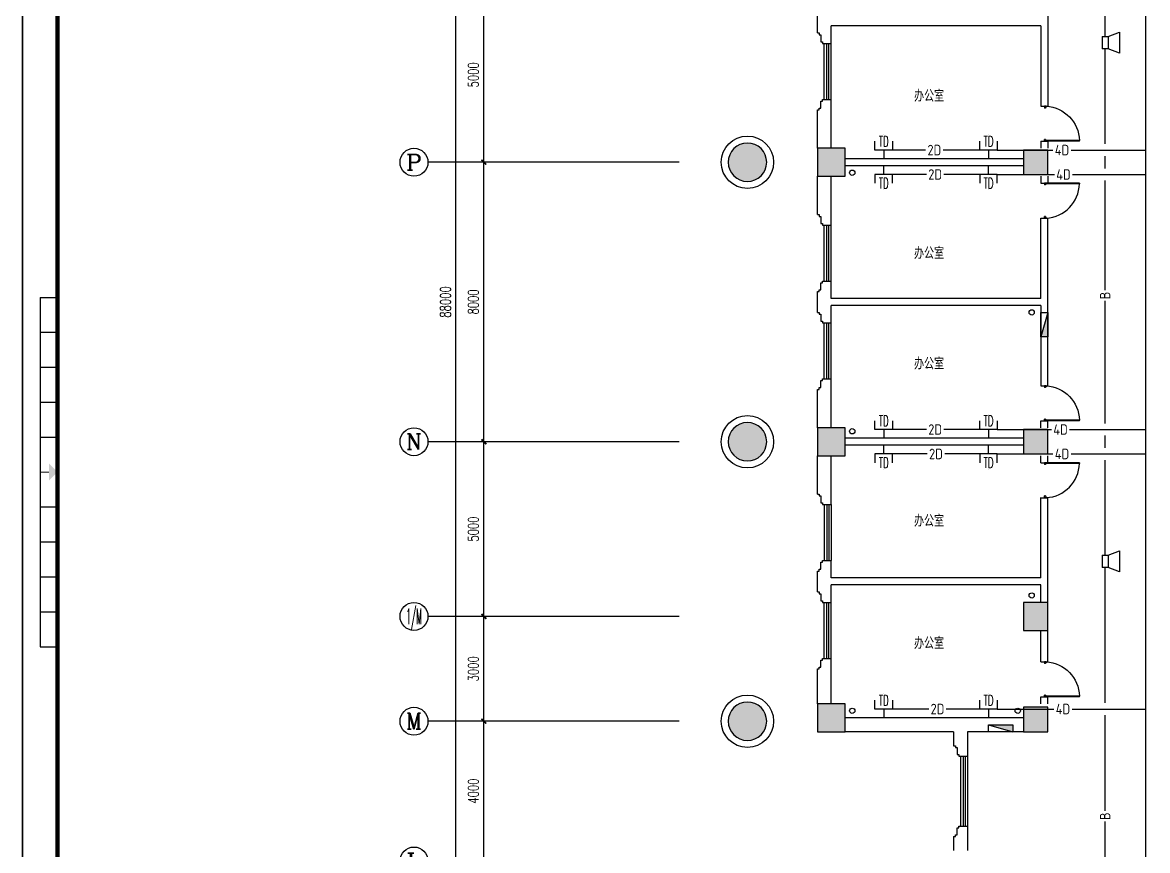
# Model space of a CAD drawing. Extents: x 190999 to 834799, y -200814 to 215286.
# Drawn here: x 750699 to 782899, y -33296 to -9596 of the extents above; entities that cross this region are included whole.
import ezdxf
from ezdxf.enums import TextEntityAlignment as Align

# ---------------------------------------------------------------- set-up
doc = ezdxf.new("R2010")
doc.units = 0
doc.header["$LTSCALE"] = 1000
doc.header["$MEASUREMENT"] = 0
for name, color, linetype in [('00-EQUIP', 3, 'Continuous'), ('00-SIG_TEXT', 7, 'Continuous'), ('00-WIRE-4', 6, 'Continuous'), ('A-墙线', 2, 'Continuous'), ('A-外包装修', 250, 'Continuous'), ('A-外窗', 145, 'Continuous'), ('A-门', 167, 'Continuous'), ('AXIS', 3, 'Continuous'), ('AXIS_TEXT', 7, 'Continuous'), ('COLUMN', 2, 'Continuous'), ('EQUIP_消火栓', 6, 'Continuous'), ('PUB_HATCH', 250, 'Continuous'), ('图框', 189, 'Continuous'), ('房间名称', 7, 'Continuous'), ('桥架', 1, 'Continuous'), ('雨水管', 3, 'Continuous')]:
    doc.layers.add(name, color=color, linetype=linetype)
doc.styles.add('-GBCBIGGBENOR', font='GBENOR.shx', dxfattribs={"bigfont": 'GBCBIG.shx'})
doc.styles.add('_COMPLEX', font='COMPLEX.shx', dxfattribs={"width": 0.5})
doc.styles.add('_TCH_AXIS', font='COMPLEX', dxfattribs={"bigfont": 'GBCBIG'})
doc.styles.add('_TCH_DIM', font='SIMPLEX', dxfattribs={"bigfont": 'GBCBIG'})
doc.styles.add('COMPLEX', font='COMPLEX')
doc.styles.add('DIM_FONT', font='SIMPLEX', dxfattribs={"width": 0.7, "bigfont": 'GBCBIG'})
doc.styles.get("Standard").update_dxf_attribs({"font": 'simhei.ttf'})
doc.dimstyles.new('DIMN', dxfattribs={"dimtxt": 300, "dimasz": 100, "dimexe": 250, "dimexo": 300, "dimgap": 150, "dimtad": 1, "dimdec": 0, "dimzin": 0, "dimdsep": 46, "dimtxsty": 'DIM_FONT', "dimblk": 'ARCHTICK', "dimcen": 0.09, "dimclrt": 7, "dimazin": 2, "dimtfac": 1, "dimtdec": 0, "dimtix": 1, "dimtmove": 2, "dimatfit": 3, "dimfxl": 0, "dimtolj": 1, "dimtzin": 0, "dimarcsym": 0})

# ---------------------------------------------------------------- blocks, each defined once
blk = doc.blocks.new('TJAD_TK_A0')
at = {"layer": '图框'}
for p, q in [((2162, 399.3), (973, 399.3)), ((1517.5, -436.65), (1517.5, -431.65)), ((1527.5, -436.65), (1527.5, -431.65)), ((1537.5, -436.65), (1537.5, -431.65)), ((1547.5, -436.65), (1547.5, -431.65)), ((1557.5, -436.65), (1557.5, -431.65)), ((1577.5, -436.65), (1577.5, -431.65)), ((1587.5, -436.65), (1587.5, -431.65)), ((1597.5, -436.65), (1597.5, -431.65)), ((1607.5, -436.65), (1607.5, -431.65)), ((1617.5, -436.65), (1617.5, -431.65)), ((1517.5, -436.65), (1617.5, -436.65)), ((973, -441.7), (2162, -441.7))]:
    blk.add_line(p, q, dxfattribs=at)
at = {"layer": '图框', "const_width": 1.2}
blk.add_lwpolyline([(2152, -431.7), (2152, 389.3), (998, 389.3), (998, -431.7)], close=True, dxfattribs=at)
at = {"layer": '图框', "const_width": 0.3}
blk.add_lwpolyline([(1567.5, -434.15), (1567.5, -436.65)], dxfattribs=at)
at = {"layer": '图框'}
blk.add_solid([(1570, -434.15), (1565, -434.15), (1567.5, -431.65)], dxfattribs=at)
blk = doc.blocks.new('$TwtSys$00000434')
for p, q in [((-0.5, 0.5), (-0.5, -0.5)), ((-0.5, -0.5), (0.5, 0.5)), ((0.5, 0.5), (-0.5, 0.5)), ((0.5, -0.5), (0.5, 0.5)), ((-0.5, -0.5), (0.5, -0.5))]:
    blk.add_line(p, q)
blk.add_solid([(0.5, -0.5), (0.5, 0.5), (-0.5, -0.5)])
blk = doc.blocks.new('m1000')
at = {"layer": 'A-墙线'}
for p, q in [((0, 0), (0, 200)), ((1000, 0), (1000, 200))]:
    blk.add_line(p, q, dxfattribs=at)
at = {"layer": 'A-门'}
for p, q in [((0, 1100), (0, 100)), ((0, 1100), (20, 1100)), ((20, 1100), (20, 150)), ((0, 150), (30, 150)), ((0, 100), (50, 100)), ((30, 150), (30, 130)), ((30, 130), (50, 130)), ((50, 130), (50, 100)), ((950, 130), (950, 100)), ((970, 130), (950, 130)), ((1000, 100), (950, 100)), ((970, 150), (970, 130)), ((1000, 150), (970, 150)), ((1000, 150), (1000, 100))]:
    blk.add_line(p, q, dxfattribs=at)
blk.add_arc((0, 100), 1000, 2.866, 88.854, dxfattribs=at)
blk = doc.blocks.new('_ArchTick')
at = {"const_width": 0.5}
blk.add_lwpolyline([(-0.7, -0.7), (0.7, 0.7)], dxfattribs=at)
blk = doc.blocks.new('*D754')
at = {"layer": 'AXIS', "color": 0, "lineweight": -2}
for p, q in [((764699, -29596), (763654, -29596)), ((763904, -33596), (763904, -29596)), ((764699, -33596), (763654, -33596))]:
    blk.add_line(p, q, dxfattribs=at)
at = {"layer": 'Defpoints', "color": 0}
for p in [(763904, -29596), (764999, -29596), (764999, -33596)]:
    blk.add_point(p, dxfattribs=at)
at = {"layer": 'AXIS', "color": 0, "lineweight": -2, "xscale": 100, "yscale": 100, "zscale": 100}
for p, rotation in [((763904, -29596), 90), ((763904, -33596), 270)]:
    blk.add_blockref('_ArchTick', p, dxfattribs=dict(at, rotation=rotation))
at = {"layer": 'AXIS', "color": 7, "insert": (763604, -31596), "char_height": 300, "attachment_point": 5, "rotation": 90, "style": 'DIM_FONT'}
blk.add_mtext('\\A1;4000', dxfattribs=at)
blk = doc.blocks.new('*D755')
at = {"layer": 'AXIS', "color": 0, "lineweight": -2}
for p, q in [((764699, -26596), (763654, -26596)), ((763904, -29596), (763904, -26596)), ((764699, -29596), (763654, -29596))]:
    blk.add_line(p, q, dxfattribs=at)
at = {"layer": 'Defpoints', "color": 0}
for p in [(763904, -26596), (764999, -26596), (764999, -29596)]:
    blk.add_point(p, dxfattribs=at)
at = {"layer": 'AXIS', "color": 0, "lineweight": -2, "xscale": 100, "yscale": 100, "zscale": 100}
for p, rotation in [((763904, -26596), 90), ((763904, -29596), 270)]:
    blk.add_blockref('_ArchTick', p, dxfattribs=dict(at, rotation=rotation))
at = {"layer": 'AXIS', "color": 7, "insert": (763604, -28096), "char_height": 300, "attachment_point": 5, "rotation": 90, "style": 'DIM_FONT'}
blk.add_mtext('\\A1;3000', dxfattribs=at)
blk = doc.blocks.new('*D756')
at = {"layer": 'AXIS', "color": 0, "lineweight": -2}
for p, q in [((764699, -21596), (763654, -21596)), ((763904, -26596), (763904, -21596)), ((764699, -26596), (763654, -26596))]:
    blk.add_line(p, q, dxfattribs=at)
at = {"layer": 'Defpoints', "color": 0}
for p in [(763904, -21596), (764999, -21596), (764999, -26596)]:
    blk.add_point(p, dxfattribs=at)
at = {"layer": 'AXIS', "color": 0, "lineweight": -2, "xscale": 100, "yscale": 100, "zscale": 100}
for p, rotation in [((763904, -21596), 90), ((763904, -26596), 270)]:
    blk.add_blockref('_ArchTick', p, dxfattribs=dict(at, rotation=rotation))
at = {"layer": 'AXIS', "color": 7, "insert": (763604, -24096), "char_height": 300, "attachment_point": 5, "rotation": 90, "style": 'DIM_FONT'}
blk.add_mtext('\\A1;5000', dxfattribs=at)
blk = doc.blocks.new('*D757')
at = {"layer": 'AXIS', "color": 0, "lineweight": -2}
for p, q in [((764699, -13596), (763654, -13596)), ((763904, -21596), (763904, -13596)), ((764699, -21596), (763654, -21596))]:
    blk.add_line(p, q, dxfattribs=at)
at = {"layer": 'Defpoints', "color": 0}
for p in [(763904, -13596), (764999, -13596), (764999, -21596)]:
    blk.add_point(p, dxfattribs=at)
at = {"layer": 'AXIS', "color": 0, "lineweight": -2, "xscale": 100, "yscale": 100, "zscale": 100}
for p, rotation in [((763904, -13596), 90), ((763904, -21596), 270)]:
    blk.add_blockref('_ArchTick', p, dxfattribs=dict(at, rotation=rotation))
at = {"layer": 'AXIS', "color": 7, "insert": (763604, -17596), "char_height": 300, "attachment_point": 5, "rotation": 90, "style": 'DIM_FONT'}
blk.add_mtext('\\A1;8000', dxfattribs=at)
blk = doc.blocks.new('*D758')
at = {"layer": 'AXIS', "color": 0, "lineweight": -2}
for p, q in [((764699, -8596), (763654, -8596)), ((763904, -13596), (763904, -8596)), ((764699, -13596), (763654, -13596))]:
    blk.add_line(p, q, dxfattribs=at)
at = {"layer": 'Defpoints', "color": 0}
for p in [(763904, -8596), (764999, -8596), (764999, -13596)]:
    blk.add_point(p, dxfattribs=at)
at = {"layer": 'AXIS', "color": 0, "lineweight": -2, "xscale": 100, "yscale": 100, "zscale": 100}
for p, rotation in [((763904, -8596), 90), ((763904, -13596), 270)]:
    blk.add_blockref('_ArchTick', p, dxfattribs=dict(at, rotation=rotation))
at = {"layer": 'AXIS', "color": 7, "insert": (763604, -11096), "char_height": 300, "attachment_point": 5, "rotation": 90, "style": 'DIM_FONT'}
blk.add_mtext('\\A1;5000', dxfattribs=at)
blk = doc.blocks.new('*D771')
at = {"layer": 'AXIS', "color": 0, "lineweight": -2}
for p, q in [((764699, 26404), (762854, 26404)), ((763104, -61596), (763104, 26404)), ((764699, -61596), (762854, -61596))]:
    blk.add_line(p, q, dxfattribs=at)
at = {"layer": 'Defpoints', "color": 0}
for p in [(763104, 26404), (764999, 26404), (764999, -61596)]:
    blk.add_point(p, dxfattribs=at)
at = {"layer": 'AXIS', "color": 0, "lineweight": -2, "xscale": 100, "yscale": 100, "zscale": 100}
for p, rotation in [((763104, 26404), 90), ((763104, -61596), 270)]:
    blk.add_blockref('_ArchTick', p, dxfattribs=dict(at, rotation=rotation))
at = {"layer": 'AXIS', "color": 7, "insert": (762804, -17596), "char_height": 300, "attachment_point": 5, "rotation": 90, "style": 'DIM_FONT'}
blk.add_mtext('\\A1;88000', dxfattribs=at)
blk = doc.blocks.new('_AXISO')
blk.add_circle((0, 0), 0.5)
at = {"layer": 'AXIS_TEXT', "style": 'COMPLEX', "width": 1.041667}
blk.add_attdef('A', text='', height=0.56, dxfattribs=at).set_placement((-0.25, -0.28), (0.25, -0.28), align=Align.FIT)
blk = doc.blocks.new('_LINKPT1')
at = {"color": 0}
blk.add_line((0, 0), (0, 0), dxfattribs=at)
blk = doc.blocks.new('IO37IMB6')
for p, q in [((-0.5, 0.499), (-0.5, 0.999)), ((0.5, 0.999), (0.5, 0.499)), ((0.5, 0.499), (-0.5, 0.499)), ((0, 0.5), (0, 0))]:
    blk.add_line(p, q)
at = {"xscale": 0.002, "yscale": 0.002, "zscale": 0.002}
for p in [(0, 1.384), (-0.5, 0.499), (0, 0), (0.5, 0.499)]:
    blk.add_blockref('_LINKPT1', p, dxfattribs=at)
at = {"style": '_COMPLEX', "width": 0.6, "flags": 8}
blk.add_attdef('$TEXT$', text='', height=0.6, dxfattribs=at).set_placement((0, 1), align=Align.MIDDLE_CENTER)
at = {"flags": 9}
blk.add_attdef('A', (0, 0), '', height=0.00002, dxfattribs=at)
blk = doc.blocks.new('OS28WV87')
for p, q in [((0, 0.35), (0, -0.35)), ((0, 0.35), (0.35, 0.35)), ((0.35, 0.35), (1, 0.6)), ((0.35, 0.35), (0.35, -0.35)), ((1, 0.6), (1, -0.6)), ((0.35, -0.35), (0, -0.35)), ((1, -0.6), (0.35, -0.35))]:
    blk.add_line(p, q)
at = {"xscale": 0.002, "yscale": 0.002, "zscale": 0.002}
for p in [(0, 0), (0.175, 0.35), (1, 0), (0.175, -0.35)]:
    blk.add_blockref('_LINKPT1', p, dxfattribs=at)
at = {"flags": 9}
blk.add_attdef('A', (0, 0), '', height=0.00002, dxfattribs=at)

msp = doc.modelspace()

# ---------------------------------------------------------------- hatches: boundary and pattern name
at = {"layer": 'PUB_HATCH'}
for points in [[(770898.5, -13596.3, 1), (771998.5, -13596.3, 1)], [(774248.5, -13996.3), (774248.5, -13196.3), (773448.5, -13196.3), (773448.5, -13996.3)], [(780048.5, -13946.3), (780048.5, -13246.3), (779348.5, -13246.3), (779348.5, -13946.3)], [(770898.5, -21596.3, 1), (771998.5, -21596.3, 1)], [(774248.5, -21196.3), (773448.5, -21196.3), (773448.5, -21996.3), (774248.5, -21996.3)], [(780048.5, -21246.3), (779348.5, -21246.3), (779348.5, -21946.3), (780048.5, -21946.3)], [(780048.5, -26196.3), (779348.5, -26196.3), (779348.5, -26996.3), (780048.5, -26996.3)], [(770898.5, -29596.3, 1), (771998.5, -29596.3, 1)], [(774248.5, -29096.3), (773448.5, -29096.3), (773448.5, -29896.3), (774248.5, -29896.3)], [(780048.5, -29196.3), (779348.5, -29196.3), (779348.5, -29896.3), (780048.5, -29896.3)]]:
    msp.add_hatch(color=256, dxfattribs=at).paths.add_polyline_path(points)

# ---------------------------------------------------------------- linework, layer by layer
at = {"layer": '00-WIRE-4'}
for p, q in [((781686, -9996.3), (781686, -6120.8)), ((781686, -13071.8), (781686, -10346.3)), ((776547.2, -13246.8), (775598.5, -13246.8)), ((778098.5, -13246.8), (777047.7, -13246.8)), ((778598.5, -13246.8), (780191.8, -13246.8)), ((780711.1, -13246.8), (782848.5, -13246.8)), ((781686, -13770.8), (781686, -13421.8)), ((776571, -13945.8), (775598.5, -13945.8)), ((778098.5, -13945.8), (777071.6, -13945.8)), ((778598.5, -13945.8), (780233.8, -13945.8)), ((780753, -13945.8), (782848.5, -13945.8)), ((781686, -17257.5), (781686, -14120.8)), ((781686, -21071.8), (781686, -17562.5)), ((776570.9, -21246.8), (775598.5, -21246.8)), ((778098.5, -21246.8), (777071.5, -21246.8)), ((778598.5, -21246.8), (780149.9, -21246.8)), ((780669.1, -21246.8), (782848.5, -21246.8)), ((781686, -21770.8), (781686, -21421.8)), ((776594.8, -21945.8), (775598.5, -21945.8)), ((778098.5, -21945.8), (777095.4, -21945.8)), ((778598.5, -21945.8), (780191.8, -21945.8)), ((780711.1, -21945.8), (782848.5, -21945.8)), ((781686, -24846.3), (781686, -22120.8)), ((781686, -29071.8), (781686, -25196.3)), ((776637.2, -29246.8), (775598.5, -29246.8)), ((778098.5, -29246.8), (777137.8, -29246.8)), ((778598.5, -29246.8), (780219.2, -29246.8)), ((780738.4, -29246.8), (782848.5, -29246.8)), ((781686, -32161.2), (781686, -29421.8)), ((781686, -39696.3), (781686, -32466.2))]:
    msp.add_line(p, q, dxfattribs=at)
at = {"layer": 'A-墙线'}
for p, q in [((780048.5, -8996.3), (780048.5, -11994.3)), ((773448.5, -9896.3), (773448.5, -9296.3)), ((773448.5, -9896.3), (773498.5, -9896.3)), ((773498.5, -9896.3), (773498.5, -9946.3)), ((773498.5, -9946.3), (773548.5, -9946.3)), ((773548.5, -9946.3), (773548.5, -10146.3)), ((773848.5, -10196.3), (773848.5, -9696.3)), ((779848.5, -9696.3), (773848.5, -9696.3)), ((779848.5, -9696.3), (779848.5, -11994.3)), ((773548.5, -10146.3), (773598.5, -10146.3)), ((773598.5, -10146.3), (773598.5, -10196.3)), ((773598.5, -10196.3), (773848.5, -10196.3)), ((773548.5, -11846.3), (773598.5, -11846.3)), ((773548.5, -12046.3), (773548.5, -11846.3)), ((773598.5, -11846.3), (773598.5, -11796.3)), ((773598.5, -11796.3), (773848.5, -11796.3)), ((773848.5, -13196.3), (773848.5, -11796.3)), ((773448.5, -13196.3), (773448.5, -12096.3)), ((773448.5, -12096.3), (773498.5, -12096.3)), ((773498.5, -12046.3), (773548.5, -12046.3)), ((773498.5, -12096.3), (773498.5, -12046.3)), ((779848.5, -12996.3), (779848.5, -13196.3)), ((780048.5, -12996.3), (780048.5, -13196.3)), ((779348.5, -13496.3), (774248.5, -13496.3)), ((779348.5, -13696.3), (774248.5, -13696.3)), ((773448.5, -15096.3), (773448.5, -13996.3)), ((773848.5, -15396.3), (773848.5, -13996.3)), ((779848.5, -13996.3), (779848.5, -14196.3)), ((780048.5, -13996.3), (780048.5, -14196.3)), ((773448.5, -15096.3), (773498.5, -15096.3)), ((773498.5, -15096.3), (773498.5, -15146.3)), ((773498.5, -15146.3), (773548.5, -15146.3)), ((773548.5, -15146.3), (773548.5, -15346.3)), ((773548.5, -15346.3), (773598.5, -15346.3)), ((773598.5, -15346.3), (773598.5, -15396.3)), ((773598.5, -15396.3), (773848.5, -15396.3)), ((779848.5, -17496.3), (779848.5, -15196.3)), ((780048.5, -19996.3), (780048.5, -15196.3)), ((773548.5, -17046.3), (773598.5, -17046.3)), ((773548.5, -17246.3), (773548.5, -17046.3)), ((773598.5, -17046.3), (773598.5, -16996.3)), ((773598.5, -16996.3), (773848.5, -16996.3)), ((773848.5, -17496.3), (773848.5, -16996.3)), ((773448.5, -17896.3), (773448.5, -17296.3)), ((773448.5, -17296.3), (773498.5, -17296.3)), ((773498.5, -17246.3), (773548.5, -17246.3)), ((773498.5, -17296.3), (773498.5, -17246.3)), ((779848.5, -17496.3), (773848.5, -17496.3)), ((773848.5, -18196.3), (773848.5, -17696.3)), ((779848.5, -17696.3), (773848.5, -17696.3)), ((779848.5, -17696.3), (779848.5, -19996.3)), ((773448.5, -17896.3), (773498.5, -17896.3)), ((773498.5, -17896.3), (773498.5, -17946.3)), ((773498.5, -17946.3), (773548.5, -17946.3)), ((773548.5, -17946.3), (773548.5, -18146.3)), ((773548.5, -18146.3), (773598.5, -18146.3)), ((773598.5, -18146.3), (773598.5, -18196.3)), ((773598.5, -18196.3), (773848.5, -18196.3)), ((773548.5, -19846.3), (773598.5, -19846.3)), ((773548.5, -20046.3), (773548.5, -19846.3)), ((773598.5, -19846.3), (773598.5, -19796.3)), ((773598.5, -19796.3), (773848.5, -19796.3)), ((773848.5, -21196.3), (773848.5, -19796.3)), ((773448.5, -21196.3), (773448.5, -20096.3)), ((773448.5, -20096.3), (773498.5, -20096.3)), ((773498.5, -20046.3), (773548.5, -20046.3)), ((773498.5, -20096.3), (773498.5, -20046.3)), ((779848.5, -21196.3), (779848.5, -20996.3)), ((780048.5, -21196.3), (780048.5, -20996.3)), ((779348.5, -21496.3), (774248.5, -21496.3)), ((779348.5, -21696.3), (774248.5, -21696.3)), ((773448.5, -23096.3), (773448.5, -21996.3)), ((773848.5, -23396.3), (773848.5, -21996.3)), ((779848.5, -22196.3), (779848.5, -21996.3)), ((780048.5, -22196.3), (780048.5, -21996.3)), ((773448.5, -23096.3), (773498.5, -23096.3)), ((773498.5, -23096.3), (773498.5, -23146.3)), ((773498.5, -23146.3), (773548.5, -23146.3)), ((773548.5, -23146.3), (773548.5, -23346.3)), ((773548.5, -23346.3), (773598.5, -23346.3)), ((773598.5, -23346.3), (773598.5, -23396.3)), ((773598.5, -23396.3), (773848.5, -23396.3)), ((779848.5, -25496.3), (779848.5, -23196.3)), ((780048.5, -26196.3), (780048.5, -23196.3)), ((773548.5, -25046.3), (773598.5, -25046.3)), ((773548.5, -25246.3), (773548.5, -25046.3)), ((773598.5, -25046.3), (773598.5, -24996.3)), ((773598.5, -24996.3), (773848.5, -24996.3)), ((773848.5, -25496.3), (773848.5, -24996.3)), ((773448.5, -25896.3), (773448.5, -25296.3)), ((773448.5, -25296.3), (773498.5, -25296.3)), ((773498.5, -25246.3), (773548.5, -25246.3)), ((773498.5, -25296.3), (773498.5, -25246.3)), ((779848.5, -25496.3), (773848.5, -25496.3)), ((773848.5, -26196.3), (773848.5, -25696.3)), ((779848.5, -25696.3), (773848.5, -25696.3)), ((779848.5, -26196.3), (779848.5, -25696.3)), ((773448.5, -25896.3), (773498.5, -25896.3)), ((773498.5, -25896.3), (773498.5, -25946.3)), ((773498.5, -25946.3), (773548.5, -25946.3)), ((773548.5, -25946.3), (773548.5, -26146.3)), ((773548.5, -26146.3), (773598.5, -26146.3)), ((773598.5, -26146.3), (773598.5, -26196.3)), ((773598.5, -26196.3), (773848.5, -26196.3)), ((779848.5, -27896.3), (779848.5, -26996.3)), ((780048.5, -27896.3), (780048.5, -26996.3)), ((773548.5, -27846.3), (773598.5, -27846.3)), ((773548.5, -28046.3), (773548.5, -27846.3)), ((773598.5, -27846.3), (773598.5, -27796.3)), ((773598.5, -27796.3), (773848.5, -27796.3)), ((773848.5, -29096.3), (773848.5, -27796.3)), ((773448.5, -29096.3), (773448.5, -28096.3)), ((773448.5, -28096.3), (773498.5, -28096.3)), ((773498.5, -28046.3), (773548.5, -28046.3)), ((773498.5, -28096.3), (773498.5, -28046.3)), ((779848.5, -29096.3), (779848.5, -28896.3)), ((780048.5, -29096.3), (780048.5, -28896.3)), ((779348.5, -29496.3), (774248.5, -29496.3)), ((777348.5, -29896.3), (774248.5, -29896.3)), ((777348.5, -29896.3), (777348.5, -30296.3)), ((779348.5, -29896.3), (777748.5, -29896.3)), ((777748.5, -29896.3), (777748.5, -30596.3)), ((777348.5, -30296.3), (777398.5, -30296.3)), ((777398.5, -30296.3), (777398.5, -30346.3)), ((777398.5, -30346.3), (777448.5, -30346.3)), ((777448.5, -30346.3), (777448.5, -30546.3)), ((777448.5, -30546.3), (777498.5, -30546.3)), ((777498.5, -30546.3), (777498.5, -30596.3)), ((777498.5, -30596.3), (777748.5, -30596.3)), ((777448.5, -32646.3), (777498.5, -32646.3)), ((777448.5, -32846.3), (777448.5, -32646.3)), ((777498.5, -32646.3), (777498.5, -32596.3)), ((777498.5, -32596.3), (777748.5, -32596.3)), ((777748.5, -32596.3), (777748.5, -33296.3)), ((777348.5, -32896.3), (777398.5, -32896.3)), ((777348.5, -32896.3), (777348.5, -33296.3)), ((777398.5, -32846.3), (777448.5, -32846.3)), ((777398.5, -32896.3), (777398.5, -32846.3))]:
    msp.add_line(p, q, dxfattribs=at)
at = {"layer": 'A-外包装修'}
for centre in [(771448.5, -13596.3), (771448.5, -21596.3), (771448.5, -29596.3)]:
    msp.add_circle(centre, 750, dxfattribs=at)
at = {"layer": 'A-外窗'}
for p, q in [((773648.5, -11796.3), (773648.5, -10196.3)), ((773718.5, -11796.3), (773718.5, -10196.3)), ((773778.5, -11796.3), (773778.5, -10196.3)), ((773848.5, -11796.3), (773848.5, -10196.3)), ((773648.5, -16996.3), (773648.5, -15396.3)), ((773718.5, -16996.3), (773718.5, -15396.3)), ((773778.5, -16996.3), (773778.5, -15396.3)), ((773848.5, -16996.3), (773848.5, -15396.3)), ((773648.5, -19796.3), (773648.5, -18196.3)), ((773718.5, -19796.3), (773718.5, -18196.3)), ((773778.5, -19796.3), (773778.5, -18196.3)), ((773848.5, -19796.3), (773848.5, -18196.3)), ((773648.5, -23396.3), (773648.5, -24996.3)), ((773718.5, -23396.3), (773718.5, -24996.3)), ((773778.5, -23396.3), (773778.5, -24996.3)), ((773848.5, -23396.3), (773848.5, -24996.3)), ((773648.5, -27796.3), (773648.5, -26196.3)), ((773718.5, -27796.3), (773718.5, -26196.3)), ((773778.5, -27796.3), (773778.5, -26196.3)), ((773848.5, -27796.3), (773848.5, -26196.3)), ((777548.5, -30596.3), (777548.5, -32596.3)), ((777618.5, -30596.3), (777618.5, -32596.3)), ((777678.5, -30596.3), (777678.5, -32596.3)), ((777748.5, -30596.3), (777748.5, -32596.3))]:
    msp.add_line(p, q, dxfattribs=at)
at = {"layer": 'AXIS'}
for p, q in [((769498.5, -13596.3), (762304.1, -13596.3)), ((769498.5, -21596.3), (762304.1, -21596.3)), ((769498.5, -26596.3), (762304.1, -26596.3)), ((769498.5, -29596.3), (762304.1, -29596.3))]:
    msp.add_line(p, q, dxfattribs=at)
at = {"layer": 'COLUMN'}
for p, q in [((774248.5, -13196.3), (773448.5, -13196.3)), ((773448.5, -13196.3), (773448.5, -13996.3)), ((774248.5, -13996.3), (774248.5, -13196.3)), ((780048.5, -13246.3), (779348.5, -13246.3)), ((779348.5, -13246.3), (779348.5, -13946.3)), ((780048.5, -13946.3), (780048.5, -13246.3)), ((773448.5, -13996.3), (774248.5, -13996.3)), ((779348.5, -13946.3), (780048.5, -13946.3)), ((774248.5, -21196.3), (773448.5, -21196.3)), ((773448.5, -21196.3), (773448.5, -21996.3)), ((774248.5, -21996.3), (774248.5, -21196.3)), ((780048.5, -21246.3), (779348.5, -21246.3)), ((779348.5, -21246.3), (779348.5, -21946.3)), ((780048.5, -21946.3), (780048.5, -21246.3)), ((773448.5, -21996.3), (774248.5, -21996.3)), ((779348.5, -21946.3), (780048.5, -21946.3)), ((780048.5, -26196.3), (779348.5, -26196.3)), ((779348.5, -26196.3), (779348.5, -26996.3)), ((780048.5, -26996.3), (780048.5, -26196.3)), ((779348.5, -26996.3), (780048.5, -26996.3)), ((774248.5, -29096.3), (773448.5, -29096.3)), ((773448.5, -29096.3), (773448.5, -29896.3)), ((774248.5, -29896.3), (774248.5, -29096.3)), ((780048.5, -29196.3), (779348.5, -29196.3)), ((779348.5, -29196.3), (779348.5, -29896.3)), ((780048.5, -29896.3), (780048.5, -29196.3)), ((773448.5, -29896.3), (774248.5, -29896.3)), ((779348.5, -29896.3), (780048.5, -29896.3))]:
    msp.add_line(p, q, dxfattribs=at)
for centre, start, end in [((771448.5, -13596.3), 0, 180), ((771448.5, -13596.3), 180, 0), ((771448.5, -21596.3), 0, 180), ((771448.5, -21596.3), 180, 0), ((771448.5, -29596.3), 0, 180), ((771448.5, -29596.3), 180, 0)]:
    msp.add_arc(centre, 550, start, end, dxfattribs=at)
at = {"layer": '桥架'}
msp.add_line((782848.5, -39296.3), (782848.5, 11703.7), dxfattribs=at)
at = {"layer": '雨水管'}
for centre in [(774448.5, -13896.3), (779584.2, -17893.7), (774448.5, -21296.3), (779584.2, -25996.3), (774448.5, -29296.3), (779184.2, -29296.3)]:
    msp.add_circle(centre, 75, dxfattribs=at)

# ---------------------------------------------------------------- block references
at = {"layer": '00-EQUIP', "xscale": 500, "yscale": 500, "zscale": 500}
for p in [(781598.5, -10171.3), (781598.5, -25021.3)]:
    msp.add_blockref('OS28WV87', p, dxfattribs=at)
for p in [(775348.5, -13496.3), (778348.5, -13496.3), (775348.5, -21496.3), (778348.5, -21496.3), (775348.5, -29496.3), (778348.5, -29496.3)]:
    msp.add_blockref('IO37IMB6', p, dxfattribs=at).add_auto_attribs({'$TEXT$': 'TD'})
at = {"layer": '00-EQUIP'}
ref = msp.add_blockref('IO37IMB6', (775348.5, -13696.3), dxfattribs=dict(at, xscale=-500, yscale=500, zscale=500, rotation=180))
ref.add_attrib('$TEXT$', 'TD', dxfattribs={"layer": '0', "height": 300, "style": '_COMPLEX', "width": 0.6, "flags": 8}).set_placement((775348.5, -14196.3), align=Align.MIDDLE_CENTER)
ref = msp.add_blockref('IO37IMB6', (778348.5, -13696.3), dxfattribs=dict(at, xscale=-500, yscale=500, zscale=500, rotation=180))
ref.add_attrib('$TEXT$', 'TD', dxfattribs={"layer": '0', "height": 300, "style": '_COMPLEX', "width": 0.6, "flags": 8}).set_placement((778348.5, -14196.3), align=Align.MIDDLE_CENTER)
ref = msp.add_blockref('IO37IMB6', (775348.5, -21696.3), dxfattribs=dict(at, xscale=-500, yscale=500, zscale=500, rotation=180))
ref.add_attrib('$TEXT$', 'TD', dxfattribs={"layer": '0', "height": 300, "style": '_COMPLEX', "width": 0.6, "flags": 8}).set_placement((775348.5, -22196.3), align=Align.MIDDLE_CENTER)
ref = msp.add_blockref('IO37IMB6', (778348.5, -21696.3), dxfattribs=dict(at, xscale=-500, yscale=500, zscale=500, rotation=180))
ref.add_attrib('$TEXT$', 'TD', dxfattribs={"layer": '0', "height": 300, "style": '_COMPLEX', "width": 0.6, "flags": 8}).set_placement((778348.5, -22196.3), align=Align.MIDDLE_CENTER)
at = {"layer": 'A-门', "xscale": -1, "rotation": 270}
for p in [(779848.5, -12994.3), (779848.5, -20996.3), (779848.5, -28896.3)]:
    msp.add_blockref('m1000', p, dxfattribs=at)
at = {"layer": 'A-门', "rotation": 270}
for p in [(779848.5, -14196.3), (779848.5, -22198.3)]:
    msp.add_blockref('m1000', p, dxfattribs=at)
at = {"layer": 'AXIS'}
ref = msp.add_blockref('_AXISO', (761904.1, -13596.3), dxfattribs=dict(at, xscale=800, yscale=800, zscale=800))
ref.add_attrib('A', 'P', dxfattribs={"layer": 'AXIS_TEXT', "height": 452.5, "style": '_TCH_AXIS', "width": 1.235294}).set_placement((761677.8, -13822.6), (762130.4, -13822.6), align=Align.FIT)
ref = msp.add_blockref('_AXISO', (761904.1, -21596.3), dxfattribs=dict(at, xscale=800, yscale=800, zscale=800))
ref.add_attrib('A', 'N', dxfattribs={"layer": 'AXIS_TEXT', "height": 452.5, "style": '_TCH_AXIS', "width": 1.105263}).set_placement((761677.8, -21822.6), (762130.4, -21822.6), align=Align.FIT)
ref = msp.add_blockref('_AXISO', (761904.1, -26596.3), dxfattribs=dict(at, xscale=800, yscale=800, zscale=800))
ref.add_attrib('A', '1/M', dxfattribs={"layer": 'AXIS_TEXT', "height": 452.55, "style": '_TCH_AXIS', "width": 0.362069}).set_placement((761677.8, -26822.6), (762130.4, -26822.6), align=Align.FIT)
ref = msp.add_blockref('_AXISO', (761904.1, -29596.3), dxfattribs=dict(at, xscale=800, yscale=800, zscale=800))
ref.add_attrib('A', 'M', dxfattribs={"layer": 'AXIS_TEXT', "height": 452.5, "style": '_TCH_AXIS'}).set_placement((761677.8, -29822.6), (762130.4, -29822.6), align=Align.FIT)
ref = msp.add_blockref('_AXISO', (761904.1, -33596.3), dxfattribs=dict(at, xscale=800, yscale=800, zscale=800))
ref.add_attrib('A', 'L', dxfattribs={"layer": 'AXIS_TEXT', "height": 452.5, "style": '_TCH_AXIS', "width": 1.4}).set_placement((761677.8, -33822.6), (762130.4, -33822.6), align=Align.FIT)
at = {"layer": 'EQUIP_消火栓', "xscale": -700, "yscale": 200, "zscale": 700}
for p, rotation in [((779948.5, -18246.3), 90), ((778698.5, -29796.3), 180)]:
    msp.add_blockref('$TwtSys$00000434', p, dxfattribs=dict(at, rotation=rotation))
at = {"layer": '图框', "xscale": 100, "yscale": 100, "zscale": 100, "rotation": 270}
for p in [(710768.8, 134286.5), (794868.8, 134286.5)]:
    msp.add_blockref('TJAD_TK_A0', p, dxfattribs=at)

# ---------------------------------------------------------------- texts
at = {"layer": '00-SIG_TEXT', "style": '-GBCBIGGBENOR'}
for s, p in [('2D', (776797.5, -13246.8)), ('4D', (780451.5, -13246.8)), ('2D', (776821.3, -13945.8)), ('4D', (780493.4, -13945.8)), ('2D', (776821.2, -21246.8)), ('4D', (780409.5, -21246.8)), ('2D', (776845.1, -21945.8)), ('4D', (780451.5, -21945.8)), ('2D', (776887.5, -29246.8)), ('4D', (780478.8, -29246.8))]:
    msp.add_text(s, height=300, dxfattribs=at).set_placement(p, align=Align.MIDDLE_CENTER)
for p in [(781686, -17410), (781686, -32313.7)]:
    msp.add_text('B', height=300, rotation=90, dxfattribs=at).set_placement(p, align=Align.MIDDLE_CENTER)
at = {"layer": '房间名称', "style": '_TCH_DIM'}
for p in [(776216.1, -11864.7), (776216.1, -16364.7), (776216.1, -19527.9), (776216.1, -24027.9), (776216.1, -27527.9)]:
    msp.add_text('办公室', height=337.59, dxfattribs=at).set_placement(p)

# ---------------------------------------------------------------- dimensions: what is measured, and where the dimension line sits
at = {"layer": 'AXIS'}
for p1, p2, distance, picture, middle in [((764998.5, -61596.3), (764998.5, 26403.7), 1894.4, '*D771', (762804.1, -17596.3)), ((764998.5, -13596.3), (764998.5, -8596.3), 1094.4, '*D758', (763604.1, -11096.3)), ((764998.5, -21596.3), (764998.5, -13596.3), 1094.4, '*D757', (763604.1, -17596.3)), ((764998.5, -26596.3), (764998.5, -21596.3), 1094.4, '*D756', (763604.1, -24096.3)), ((764998.5, -29596.3), (764998.5, -26596.3), 1094.4, '*D755', (763604.1, -28096.3)), ((764998.5, -33596.3), (764998.5, -29596.3), 1094.4, '*D754', (763604.1, -31596.3))]:
    dim = msp.add_aligned_dim(p1=p1, p2=p2, distance=distance, dimstyle='DIMN', dxfattribs=at)
    dim.commit()
    dim.dimension.update_dxf_attribs({"geometry": picture, "text_midpoint": middle})

doc.saveas('drawing.dxf')
